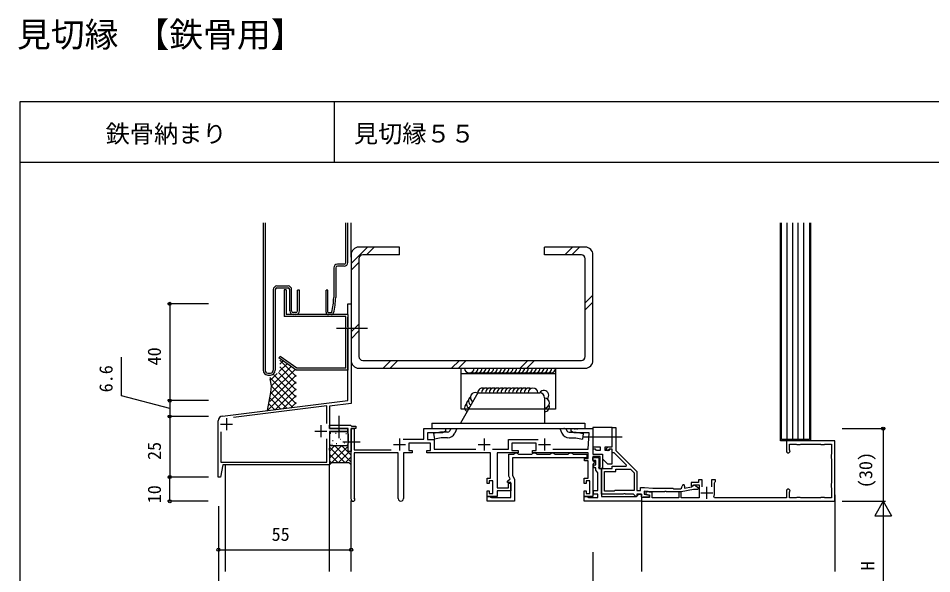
# Model space of a CAD drawing. Units: millimetres, scale not verified. Extents: x -438 to 438, y -233 to 230.
# Drawn here: x -437.5 to -59.8, y 0.7 to 230.2 of the extents above; entities that cross this region are included whole.
import ezdxf
from ezdxf.enums import TextEntityAlignment as Align

# ---------------------------------------------------------------- set-up
doc = ezdxf.new("R2010")
doc.units = ezdxf.units.MM
doc.header["$LTSCALE"] = 2
for name, color, linetype in [('0-1_USER1', 3, 'Continuous'), ('0-2_YKK_11', 7, 'Continuous'), ('0-3_YKK_11E', 7, 'Continuous'), ('0-4_YKK_12', 2, 'Continuous'), ('0-5_YKK_13', 4, 'Continuous'), ('0-6_YKK_D', 6, 'Continuous'), ('0-7_YKK_ZWAK', 7, 'Continuous'), ('0-8_YSS_K', 3, 'Continuous')]:
    doc.layers.add(name, color=color, linetype=linetype)
doc.styles.add('ＭＳ ゴシック', font='')
doc.styles.get('ＭＳ ゴシック').set_extended_font_data('MS Gothic')

msp = doc.modelspace()

# ---------------------------------------------------------------- linework, layer by layer
at = {"layer": '0-2_YKK_11'}
for p, q in [((-351.4, 65.049), (-351.4, 60.049)), ((-353.9, 62.549), (-348.9, 62.549)), ((-312.4, 62.145), (-312.4, 57.145)), ((-314.9, 59.645), (-309.9, 59.645))]:
    msp.add_line(p, q, dxfattribs=at)
for points in [[(-353.143, 65.861), (-301.3, 72.226), (-301.3, 101.706), (-301.15, 101.965), (-301.15, 102.485), (-301.3, 102.745), (-301.3, 106.706), (-301.15, 106.965), (-301.15, 107.485), (-301.3, 107.745), (-301.3, 112.225), (-299.9, 112.225), (-299.9, 70.988), (-308.9, 69.883), (-308.9, 60.645), (-301.4, 60.645), (-301.4, 59.445), (-304.38, 59.445), (-304.64, 59.595), (-305.16, 59.595), (-305.419, 59.445), (-308.9, 59.445), (-308.9, 52.603), (-309.02, 52.42), (-309.02, 51.87), (-308.9, 51.687), (-308.9, 45.645), (-353.018, 45.645), (-353.9, 40.645), (-354.9, 40.645), (-354.9, 63.876)], [(-310, 62.82), (-310, 70.05), (-348.541, 65.318)], [(-353.8, 59.374), (-353.8, 46.845), (-310, 46.845), (-310, 56.47)]]:
    msp.add_lwpolyline(points, dxfattribs=at)
msp.add_lwpolyline([(-299.9, 60.645), (-299.9, 51.145), (-301.1, 51.145), (-301.1, 54.687), (-300.98, 54.87), (-300.98, 55.42), (-301.1, 55.603), (-301.1, 60.645), (-304.441, 60.645), (-304.625, 60.765), (-305.175, 60.765), (-305.358, 60.645), (-308.9, 60.645), (-308.9, 62.145), (-300.2, 62.145), (-299.9, 61.845), (-299.7, 61.645), (-297.9, 61.645), (-297.9, 60.645)], close=True, dxfattribs=at)
msp.add_arc((-352.9, 63.876), 2, 97.00001, 179.99999, dxfattribs=at)
at = {"layer": '0-3_YKK_11E'}
for p, q in [((-282.4, 54.145), (-277.4, 54.145)), ((-279.9, 56.645), (-279.9, 51.645)), ((-247.4, 54.145), (-242.4, 54.145)), ((-244.9, 56.645), (-244.9, 51.645)), ((-222.4, 54.145), (-217.4, 54.145)), ((-219.9, 56.645), (-219.9, 51.645)), ((-155.3, 34.145), (-150.3, 34.145)), ((-152.8, 31.645), (-152.8, 36.645))]:
    msp.add_line(p, q, dxfattribs=at)
for points in [[(-299.9, 31.445), (-299.9, 60.645), (-298.7, 60.645), (-298.7, 51.845), (-283.298, 51.845)], [(-278.35, 56.245), (-269.9, 56.245), (-269.9, 60.645), (-260.9, 60.645), (-260.9, 59.645), (-262.112, 58.945), (-268.3, 58.945), (-268.3, 56.145), (-265.6, 56.145), (-265.6, 52.145), (-248.282, 52.145)], [(-216.517, 52.145), (-201.9, 52.145), (-201.5, 58.945), (-207.687, 58.945), (-208.9, 59.645), (-208.9, 60.645), (-207.858, 60.645), (-207.675, 60.525), (-207.125, 60.525), (-206.941, 60.645), (-206.858, 60.645), (-206.675, 60.525), (-206.125, 60.525), (-205.941, 60.645), (-199.9, 60.645), (-199.9, 50.145), (-195.9, 50.145), (-195.9, 44.145), (-197.319, 44.145), (-197.44, 44.595), (-196.9, 44.907), (-196.9, 49.145), (-199.9, 49.145), (-199.9, 47.545), (-199.6, 47.245), (-199.34, 46.795), (-199.9, 45.826), (-199.9, 32.645), (-203.5, 32.645), (-203.5, 34.945), (-202.7, 34.945), (-202.7, 33.845), (-201.2, 33.845), (-201.2, 39.045), (-202.7, 39.045), (-202.7, 37.945), (-203.5, 37.945), (-203.5, 40.245), (-201.9, 40.245), (-201.9, 47.345)], [(-193.2, 52.145), (-193.817, 51.528), (-194.524, 52.235), (-193.614, 53.145), (-191.9, 53.145), (-191.9, 61.145), (-190.4, 61.145), (-190.4, 51.645)], [(-201.9, 47.345), (-203.4, 47.345), (-203.4, 48.345), (-201.9, 48.345), (-201.9, 50.645), (-224.9, 50.645), (-224.9, 51.645), (-223.4, 51.645), (-223.4, 54.645), (-233.4, 54.645), (-233.4, 51.645), (-230.9, 51.645), (-230.9, 50.645), (-239.5, 50.645), (-239.5, 36.145), (-234.9, 36.145), (-234.9, 38.145), (-233.9, 38.145), (-233.9, 34.945), (-239.5, 34.945), (-239.5, 32.645), (-243.6, 32.645), (-243.6, 34.945), (-242.8, 34.945), (-242.8, 33.845), (-241.3, 33.845), (-241.3, 39.045), (-242.8, 39.045), (-242.8, 37.945), (-243.6, 37.945), (-243.6, 40.245), (-242.3, 40.245), (-242.3, 50.645), (-268.6, 50.645), (-268.6, 51.645), (-267.1, 51.645), (-267.1, 54.645), (-276.1, 54.645), (-276.1, 51.645), (-274.6, 51.645)], [(-241.517, 52.145), (-234.9, 52.145), (-234.9, 56.145), (-222.505, 56.145)], [(-154.7, 36.543), (-154.7, 39.445), (-156.3, 39.445), (-156.3, 38.445), (-159.3, 38.445), (-159.3, 37.045), (-158.8, 37.045), (-158.517, 37.245), (-158.234, 37.445), (-156, 37.445), (-156, 32.045), (-163.4, 32.045), (-163.4, 34.545), (-164.4, 34.545), (-164.4, 32.045), (-175.4, 32.045), (-175.4, 34.32), (-177.978, 34.545), (-178.108, 33.557), (-176.5, 33.273), (-176.5, 32.145), (-179.9, 32.145), (-179.9, 30.645), (-99.9, 30.645), (-99.9, 55.645), (-119.9, 55.645), (-119.9, 51.395)], [(-118.614, 51.92), (-118.7, 52.13), (-118.7, 54.245), (-115.838, 54.245), (-115.621, 54.153), (-114.178, 54.153), (-113.962, 54.245), (-105.838, 54.245), (-105.621, 54.153), (-104.178, 54.153), (-103.962, 54.245), (-101.3, 54.245), (-101.3, 50.083), (-101.392, 49.867), (-101.392, 48.424), (-101.3, 48.207), (-101.3, 38.083), (-101.392, 37.867), (-101.392, 36.424), (-101.3, 36.207), (-101.3, 32.045), (-103.962, 32.045), (-104.178, 32.138), (-105.621, 32.138), (-105.838, 32.045), (-113.962, 32.045), (-114.178, 32.138), (-115.621, 32.138), (-115.838, 32.045), (-118.7, 32.045), (-118.7, 34.16), (-118.614, 34.37)], [(-280.5, 31.745), (-280.5, 50.645), (-298.7, 50.645), (-298.7, 32.294), (-298.591, 32.062)], [(-274.6, 51.645), (-274.6, 50.645), (-278.3, 50.645), (-278.3, 31.745)], [(-202.4, 48.645), (-233.2, 48.645), (-233.2, 41.345), (-232.4, 39.745), (-232.4, 30.645), (-243.6, 30.645), (-243.6, 32.645), (-242.6, 32.645), (-242.136, 32.333), (-241.858, 32.145), (-233.9, 32.145), (-233.9, 38.445), (-235.2, 38.445), (-235.2, 38.945), (-234.184, 39.961), (-234.7, 40.991), (-234.7, 50.145), (-232.641, 50.145), (-232.363, 50.333), (-231.9, 50.645), (-231.4, 50.645), (-230.936, 50.333), (-230.658, 50.145), (-225.141, 50.145), (-224.863, 50.333), (-224.4, 50.645), (-223.9, 50.645), (-223.436, 50.333), (-223.158, 50.145), (-217.641, 50.145), (-217.363, 50.333), (-216.9, 50.645), (-216.4, 50.645), (-215.936, 50.333), (-215.658, 50.145), (-210.141, 50.145), (-209.863, 50.333), (-209.4, 50.645), (-208.9, 50.645), (-208.436, 50.333)], [(-208.436, 50.333), (-208.158, 50.145), (-202.4, 50.145), (-202.4, 48.645)], [(-162, 36.945), (-162, 36.049), (-159.143, 36.62), (-158.403, 37.25), (-157.95, 37.391), (-156.333, 36.258), (-156.557, 35.545), (-158.4, 35.545), (-163.4, 34.545), (-169.441, 34.545), (-169.625, 34.665), (-170.175, 34.665), (-170.358, 34.545), (-175.271, 34.545), (-178.7, 34.845), (-178.7, 33.545), (-176.7, 33.193), (-176.7, 32.345), (-179.153, 32.345), (-179.376, 32.245), (-179.9, 32.445), (-179.9, 33.645), (-181.7, 33.645), (-181.7, 32.645), (-182.2, 32.645), (-183.2, 33.645), (-186.441, 33.645), (-186.625, 33.765), (-187.175, 33.765), (-187.358, 33.645), (-196.4, 33.645), (-196.4, 44.145), (-191.9, 44.145), (-191.9, 45.145), (-186.145, 45.145), (-185.985, 45.533), (-191.097, 50.645), (-191.9, 50.645), (-191.9, 52.145), (-193.2, 52.145)], [(-190.4, 51.645), (-181.7, 42.945), (-181.7, 35.145), (-180.2, 35.145), (-180.2, 36.345), (-178.634, 36.345), (-175.205, 36.045), (-166.9, 36.045), (-166.6, 35.745), (-164.2, 35.745)], [(-149.6, 34.145), (-149.6, 38.226), (-149.45, 38.485), (-149.3, 38.745), (-149.3, 39.445), (-150.9, 39.445), (-150.9, 36.543)], [(-119.9, 34.895), (-119.9, 32.045), (-149.626, 32.045), (-149.979, 32.634)]]:
    msp.add_lwpolyline(points, dxfattribs=at)
for points in [[(-179.9, 30.645), (-203.5, 30.645), (-203.5, 32.645), (-202.296, 32.645), (-202, 32.395), (-201.704, 32.145), (-197.9, 32.145), (-197.9, 33.645), (-199.7, 33.645), (-199.7, 35.145), (-197.9, 35.145), (-197.9, 42.463), (-198.3, 42.953), (-198.7, 43.443), (-198.7, 44.445), (-199.6, 44.445), (-199.6, 45.645), (-198.7, 45.645), (-198.7, 47.545), (-199.9, 47.545), (-199.9, 48.745), (-197.5, 48.745), (-197.5, 44.145), (-196.4, 44.145), (-196.4, 32.645), (-181.9, 32.645), (-181.4, 33.145), (-180.9, 33.645), (-179.9, 33.645)], [(-182.9, 35.145), (-190.9, 35.145), (-191.2, 34.845), (-195.2, 34.845), (-195.2, 42.945), (-190.4, 42.945), (-190.4, 43.945), (-184.397, 43.945), (-182.9, 42.448)]]:
    msp.add_lwpolyline(points, close=True, dxfattribs=at)
for centre, radius, start, end in [((-119.15, 51.395), 0.75, 180.00002, 44.41533), ((-164.2, 36.945), 1.2, 270.00001, 359.99999), ((-162.5, 36.945), 0.5, 359.99999, 180.00001), ((-152.8, 34.145), 3.2, 331.82138, 0.00001), ((-119.15, 34.895), 0.75, 315.58467, 179.99998), ((-299.1, 31.445), 0.8, 179.99998, 50.47879), ((-279.4, 31.745), 1.1, 179.99999, 0.00001)]:
    msp.add_arc(centre, radius, start, end, dxfattribs=at)
at = {"layer": '0-4_YKK_12'}
for p, q in [((-351.9, 1.687), (-351.9, 45.645)), ((-308.9, 1.687), (-308.9, 45.945)), ((-299.9, 1.687), (-299.9, 30.945)), ((-179.9, 31.145), (-179.9, 1.687)), ((-99.9, 33.339), (-99.9, 1.687))]:
    msp.add_line(p, q, dxfattribs=at)
at = {"layer": '0-5_YKK_13'}
for p, q in [((-306.023, 102.225), (-293.142, 102.225)), ((-215.4, 83.345), (-254.4, 83.345)), ((-247.535, 75.445), (-254.643, 62.945)), ((-247.535, 75.445), (-221.922, 75.445)), ((-219.922, 73.445), (-219.922, 62.945)), ((-304.9, 56.769), (-304.9, 65.945)), ((-266.563, 62.945), (-203.237, 62.945)), ((-258.7, 60.645), (-259.131, 59.723)), ((-256.163, 60.645), (-257.046, 58.751)), ((-213.637, 60.645), (-212.753, 58.751)), ((-211.7, 60.645), (-211.95, 60.645)), ((-211.099, 60.645), (-210.669, 59.723)), ((-203.237, 62.945), (-203.237, 60.645)), ((-262.744, 56.845), (-265.5, 56.359)), ((-260.037, 59.145), (-262.945, 59.145)), ((-260.037, 56.845), (-262.744, 56.845)), ((-209.763, 59.145), (-206.854, 59.145)), ((-209.763, 56.845), (-207.055, 56.845)), ((-207.055, 56.845), (-204.299, 56.359)), ((-206.854, 59.145), (-203.9, 58.624)), ((-203.9, 58.624), (-204.299, 56.359)), ((-187.9, 57.145), (-203.9, 57.145)), ((-303.39, 55.145), (-296.218, 55.145))]:
    msp.add_line(p, q, dxfattribs=at)
for points in [[(-215.4, 68.645), (-254.4, 68.645), (-254.4, 85.645), (-215.4, 85.645)], [(-191.9, 53.145), (-191.9, 61.145), (-199.9, 61.145), (-199.9, 53.145), (-196.9, 53.145), (-196.9, 51.645), (-198.4, 51.645), (-198.9, 52.145), (-199.9, 52.145), (-199.9, 50.145), (-195.9, 50.145), (-195.9, 48.145), (-193.9, 46.145), (-191.9, 46.145), (-191.9, 52.145), (-192.9, 52.145), (-193.4, 51.645), (-194.9, 51.645), (-194.9, 53.145)]]:
    msp.add_lwpolyline(points, close=True, dxfattribs=at)
for points in [[(-266.563, 62.945), (-266.563, 60.645), (-203.237, 60.645)], [(-262.945, 59.145), (-265.9, 58.624), (-265.5, 56.359)]]:
    msp.add_lwpolyline(points, dxfattribs=at)
for centre, radius, start, end in [((-221.922, 73.445), 2, 0, 90), ((-260.037, 60.145), 1, 270, 335), ((-260.037, 60.145), 3.3, 270, 335), ((-209.763, 60.145), 3.3, 205, 270), ((-209.763, 60.145), 1, 205, 270)]:
    msp.add_arc(centre, radius, start, end, dxfattribs=at)
at = {"layer": '0-6_YKK_D'}
for p, q in [((-358.9, 112.225), (-375.9, 112.225)), ((-374.9, 112.225), (-374.9, 72.226)), ((-358.9, 72.226), (-375.9, 72.226)), ((-358.9, 72.226), (-375.9, 72.226)), ((-374.9, 72.226), (-374.9, 65.645)), ((-358.9, 65.645), (-375.9, 65.645)), ((-358.9, 65.645), (-375.9, 65.645)), ((-374.9, 65.645), (-374.9, 40.645)), ((-96.9, 60.645), (-78.9, 60.645)), ((-79.9, 60.645), (-79.9, 30.645)), ((-358.9, 40.645), (-375.9, 40.645)), ((-358.9, 40.645), (-375.9, 40.645)), ((-374.9, 30.645), (-374.9, 40.645)), ((-359.005, 30.645), (-375.9, 30.645)), ((-96.9, 30.645), (-78.9, 30.645)), ((-96.9, 30.645), (-78.9, 30.645)), ((-79.9, 30.645), (-83.4, 24.583)), ((-79.9, 30.645), (-76.4, 24.583)), ((-79.9, 30.645), (-79.9, 18.521)), ((-354.776, 28.589), (-354.776, -10.355)), ((-354.776, 28.589), (-354.776, 9.645)), ((-83.4, 24.583), (-76.4, 24.583)), ((-79.9, 23.645), (-79.9, -12.413)), ((-299.9, 9.719), (-299.9, 11.645)), ((-354.776, 10.645), (-299.9, 10.645)), ((-199.9, 9.645), (-199.9, -10.355)), ((-199.9, 9.634), (-199.9, -10.355))]:
    msp.add_line(p, q, dxfattribs=at)
msp.add_lwpolyline([(-374.9, 68.936), (-394.9, 74.244), (-394.9, 90.176)], dxfattribs=at)
for centre in [(-374.9, 112.225), (-374.9, 72.226), (-374.9, 72.226), (-374.9, 65.645), (-374.9, 65.645), (-79.9, 60.645), (-374.9, 40.645), (-374.9, 40.645), (-374.9, 30.645), (-354.776, 10.645), (-299.9, 10.645)]:
    msp.add_circle(centre, 0.637, dxfattribs=at)
at = {"layer": '0-7_YKK_ZWAK'}
for p, q in [((-436.9, 195.645), (-436.9, -232.855)), ((438.1, 195.645), (-436.9, 195.645)), ((-306.9, 195.645), (-306.9, 170.645)), ((438.1, 170.645), (-436.9, 170.645))]:
    msp.add_line(p, q, dxfattribs=at)
at = {"layer": '0-8_YSS_K'}
for p, q in [((-336.3, 145.645), (-336.3, 84.805)), ((-335.5, 145.645), (-335.5, 84.805)), ((-302.1, 129.306), (-302.1, 145.645)), ((-301.3, 129.306), (-301.3, 145.645)), ((-299.9, 131.445), (-299.9, 145.645)), ((-119.602, 56.145), (-119.602, 145.645)), ((-117.302, 56.145), (-117.302, 145.645)), ((-115.002, 56.145), (-115.002, 145.645)), ((-112.702, 56.145), (-112.702, 145.645)), ((-299.9, 128.941), (-293.196, 135.645)), ((-299.9, 132.445), (-299.9, 88.845)), ((-279.9, 132.445), (-295.1, 132.445)), ((-290.367, 135.645), (-293.567, 132.445)), ((-203.1, 135.645), (-219.9, 135.645)), ((-219.9, 132.445), (-219.9, 135.645)), ((-204.7, 132.445), (-219.9, 132.445)), ((-211.543, 132.445), (-208.343, 135.645)), ((-208.714, 132.445), (-205.514, 135.645)), ((-199.9, 88.845), (-199.9, 132.445)), ((-302.8, 128.606), (-305.6, 128.606)), ((-296.7, 129.312), (-299.9, 126.112)), ((-296.7, 130.845), (-296.7, 90.445)), ((-203.1, 90.445), (-203.1, 130.845)), ((-307.1, 127.106), (-307.1, 114.806)), ((-306.3, 127.106), (-306.3, 114.806)), ((-302.8, 127.806), (-305.6, 127.806)), ((-332.1, 118.106), (-332.1, 84.805)), ((-331.3, 118.106), (-331.3, 84.805)), ((-330.6, 119.606), (-326, 119.606)), ((-330.6, 118.806), (-326, 118.806)), ((-326.819, 118.006), (-326.819, 107.806)), ((-325.3, 109.306), (-325.3, 118.106)), ((-324.5, 109.306), (-324.5, 118.106)), ((-321.3, 117.84), (-322.1, 117.84)), ((-322.1, 109.306), (-322.1, 117.84)), ((-321.3, 109.306), (-321.3, 117.84)), ((-310.291, 108.806), (-310.291, 117.84)), ((-203.1, 112.604), (-199.9, 115.804)), ((-203.1, 109.775), (-199.9, 112.975)), ((-302.099, 107.006), (-327.619, 107.006)), ((-301.3, 107.806), (-326.819, 107.806)), ((-322.8, 108.606), (-323.8, 108.606)), ((-309.291, 108.606), (-308.075, 108.606)), ((-302.099, 85.605), (-302.099, 107.006)), ((-301.299, 107.806), (-301.299, 84.805)), ((-299.9, 100.657), (-296.7, 103.857)), ((-299.9, 97.828), (-296.7, 101.028)), ((-322.647, 84.805), (-329.752, 89.88)), ((-329.67, 84.238), (-326.412, 87.495)), ((-329.333, 90.231), (-329.446, 90.118)), ((-322.647, 82.201), (-329.446, 89)), ((-328.062, 88.673), (-329.446, 87.289)), ((-295.1, 88.845), (-204.7, 88.845)), ((-286.627, 85.645), (-283.427, 88.845)), ((-283.799, 85.645), (-280.599, 88.845)), ((-258.343, 85.645), (-255.143, 88.845)), ((-252.314, 88.845), (-255.514, 85.645)), ((-230.059, 85.645), (-226.859, 88.845)), ((-224.03, 88.845), (-227.23, 85.645)), ((-334.409, 83.61), (-333.191, 83.61)), ((-333.199, 80.708), (-330.528, 83.379)), ((-333.077, 75.173), (-323.113, 85.138)), ((-332.801, 78.278), (-324.763, 86.316)), ((-332.088, 83.157), (-322.647, 73.716)), ((-329.942, 83.838), (-322.647, 76.544)), ((-322.647, 79.372), (-329.446, 86.172)), ((-301.3, 84.805), (-322.647, 84.805)), ((-296.7, 85.645), (-203.1, 85.645)), ((-334.436, 68.158), (-322.647, 79.946)), ((-334.346, 82.806), (-333.253, 82.806)), ((-333.575, 81.815), (-322.647, 70.887)), ((-333.57, 71.852), (-322.647, 82.775)), ((-333.046, 75.629), (-326.544, 69.127)), ((-332.801, 78.213), (-324.025, 69.436)), ((-331.211, 68.554), (-322.647, 77.118)), ((-333.441, 73.195), (-329.063, 68.818)), ((-327.987, 68.95), (-322.647, 74.289)), ((-333.812, 70.738), (-331.582, 68.508)), ((-324.763, 69.346), (-322.647, 71.461)), ((-308.9, 58.445), (-308.9, 54.645)), ((-308.512, 58.734), (-308.312, 58.734)), ((-307.9, 59.445), (-302.1, 59.445)), ((-306.359, 58.734), (-306.159, 58.734)), ((-302.061, 58.58), (-301.861, 58.58)), ((-301.1, 58.445), (-301.1, 54.645)), ((-308.9, 48.503), (-303.758, 53.645)), ((-308.9, 51.331), (-306.586, 53.645)), ((-308.9, 45.675), (-301.1, 53.475)), ((-308.9, 52.988), (-302.557, 46.645)), ((-307.938, 54.292), (-307.738, 54.292)), ((-307.9, 53.645), (-302.1, 53.645)), ((-307.589, 55.804), (-307.389, 55.804)), ((-306.728, 53.645), (-299.9, 46.817)), ((-306.052, 54.574), (-305.852, 54.574)), ((-304.36, 56.265), (-304.16, 56.265)), ((-303.9, 53.645), (-299.9, 49.645)), ((-302.676, 54.728), (-302.476, 54.728)), ((-308.9, 50.16), (-305.385, 46.645)), ((-305.101, 46.645), (-300.601, 51.145)), ((-308.9, 47.332), (-308.057, 46.488)), ((-308.9, 45.645), (-307.9, 46.645)), ((-307.9, 46.645), (-300.9, 46.645)), ((-302.272, 46.645), (-299.9, 49.018)), ((-299.9, 45.645), (-300.9, 46.645)), ((-300.172, 45.917), (-299.9, 46.189))]:
    msp.add_line(p, q, dxfattribs=at)
for points in [[(-109.902, 145.645), (-109.902, 55.645), (-122.402, 55.645), (-122.402, 145.645)], [(-110.402, 145.645), (-110.402, 56.145), (-121.902, 56.145), (-121.902, 145.645)], [(-279.9, 132.445), (-279.9, 135.645), (-296.7, 135.645)], [(-326.819, 118.006), (-327.619, 118.006), (-327.619, 107.006)], [(-309.491, 108.806), (-309.491, 117.84), (-310.291, 117.84)], [(-302.099, 85.605), (-322.391, 85.605), (-329.287, 90.53), (-329.752, 89.88)], [(-334.446, 68.157), (-333.046, 75.629), (-332.801, 78.376), (-333.454, 81.234)]]:
    msp.add_lwpolyline(points, dxfattribs=at)
for centre, radius, start, end in [((-296.7, 132.445), 3.2, 90, 180), ((-295.1, 130.845), 1.6, 90, 180), ((-204.7, 130.845), 1.6, 0, 90), ((-203.1, 132.445), 3.2, 0, 90), ((-305.6, 127.106), 1.5, 90, 180), ((-302.8, 129.306), 0.7, 270, 0), ((-302.8, 129.306), 1.5, 270, 0), ((-305.6, 127.106), 0.7, 90, 180), ((-330.6, 118.106), 1.5, 90, 180), ((-330.6, 118.106), 0.7, 90, 180), ((-326, 118.106), 1.5, 0, 90), ((-326, 118.106), 0.7, 0, 90), ((-337.386, 115.657), 30.299, 346.78137, 358.3913), ((-337.02, 115.623), 30.731, 346.53955, 358.4762), ((-323.8, 109.306), 1.5, 180, 270), ((-323.8, 109.306), 0.7, 180, 270), ((-322.8, 109.306), 1.5, 270, 0), ((-322.8, 109.306), 0.7, 270, 0), ((-309.291, 108.806), 1, 180, 270), ((-309.291, 108.806), 0.2, 180, 270), ((-308.075, 108.806), 0.2, 270, 337.14105), ((-308.075, 108.806), 1, 270, 340.35834), ((-296.7, 88.845), 3.2, 180, 270), ((-295.1, 90.445), 1.6, 180, 270), ((-204.7, 90.445), 1.6, 270, 0), ((-203.1, 88.845), 3.2, 270, 0), ((-334.3, 84.805), 2, 180, 268.66852), ((-334.3, 84.805), 1.2, 180, 264.80981), ((-333.3, 84.805), 2, 271.33148, 0), ((-333.3, 84.805), 1.2, 275.19019, 0), ((-251, 85.645), 2, 180, 0), ((-249.4, 85.645), 2, 246.42182, 0), ((-247.8, 85.645), 2, 246.42182, 0), ((-246.2, 85.645), 2, 246.42182, 0), ((-244.6, 85.645), 2, 246.42182, 0), ((-243, 85.645), 2, 246.42182, 0), ((-241.4, 85.645), 2, 246.42182, 0), ((-239.8, 85.645), 2, 246.42182, 0), ((-238.2, 85.645), 2, 246.42182, 0), ((-236.6, 85.645), 2, 246.42182, 0), ((-235, 85.645), 2, 246.42182, 0), ((-233.4, 85.645), 2, 246.42182, 0), ((-231.8, 85.645), 2, 246.42182, 0), ((-230.2, 85.645), 2, 246.42182, 0), ((-228.6, 85.645), 2, 246.42182, 0), ((-227, 85.645), 2, 246.42182, 0), ((-225.4, 85.645), 2, 246.42182, 0), ((-223.8, 85.645), 2, 246.42182, 0), ((-222.2, 85.645), 2, 246.42182, 0), ((-220.6, 85.645), 2, 246.42182, 0), ((-219, 85.645), 2, 246.42182, 0), ((-217.4, 85.645), 2, 246.42182, 0), ((-248.609, 73.556), 2, 60.37835, 240.37835), ((-245.535, 75.445), 2, 66.42182, 180), ((-243.935, 75.445), 2, 66.42182, 180), ((-242.335, 75.445), 2, 66.42182, 180), ((-240.735, 75.445), 2, 66.42182, 180), ((-239.135, 75.445), 2, 66.42182, 180), ((-237.535, 75.445), 2, 66.42182, 180), ((-235.935, 75.445), 2, 66.42182, 180), ((-234.335, 75.445), 2, 66.42182, 180), ((-232.735, 75.445), 2, 66.42182, 180), ((-231.135, 75.445), 2, 66.42182, 180), ((-229.535, 75.445), 2, 66.42182, 180), ((-227.935, 75.445), 2, 66.42182, 180), ((-226.335, 75.445), 2, 66.42182, 180), ((-224.735, 75.445), 2, 360, 180), ((-220.19, 74.445), 2, 311.38302, 150), ((-250.191, 70.775), 2, 126.80017, 240.37835), ((-249.4, 72.165), 2, 126.80017, 240.37835), ((-219.922, 71.245), 2, 270, 90), ((-250.982, 69.384), 2, 126.80017, 240.37835), ((-219.922, 69.645), 2, 270, 23.57818), ((-307.9, 58.445), 1, 90, 180), ((-302.1, 58.445), 1, 0, 90), ((-307.9, 54.645), 1, 180, 270), ((-302.1, 54.645), 1, 270, 360)]:
    msp.add_arc(centre, radius, start, end, dxfattribs=at)

# ---------------------------------------------------------------- texts
at = {"layer": '0-1_USER1', "style": 'ＭＳ ゴシック'}
for s, height, p in [('見切縁 【鉄骨用】', 10.26, (-438.093, 215.292)), ('鉄骨納まり', 7.331, (-401.411, 176.644)), ('見切縁５５', 7.331, (-298.752, 176.673))]:
    msp.add_text(s, height=height, dxfattribs=at).set_placement(p, align=Align.BOTTOM_LEFT)
at = {"layer": '0-6_YKK_D', "style": 'ＭＳ ゴシック'}
for s, p in [('40', (-376.9, 86.771)), ('6.6', (-396.9, 75.648)), ('25', (-376.9, 47.691)), ('(30)', (-82.752, 36.038)), ('10', (-376.9, 29.807)), ('H', (-81.9, 2.122))]:
    msp.add_text(s, height=5.499, rotation=90, dxfattribs=at).set_placement(p, align=Align.BOTTOM_LEFT)
msp.add_text('55', height=5.499, dxfattribs=at).set_placement((-332.792, 12.645), align=Align.BOTTOM_LEFT)

doc.saveas('drawing.dxf')
